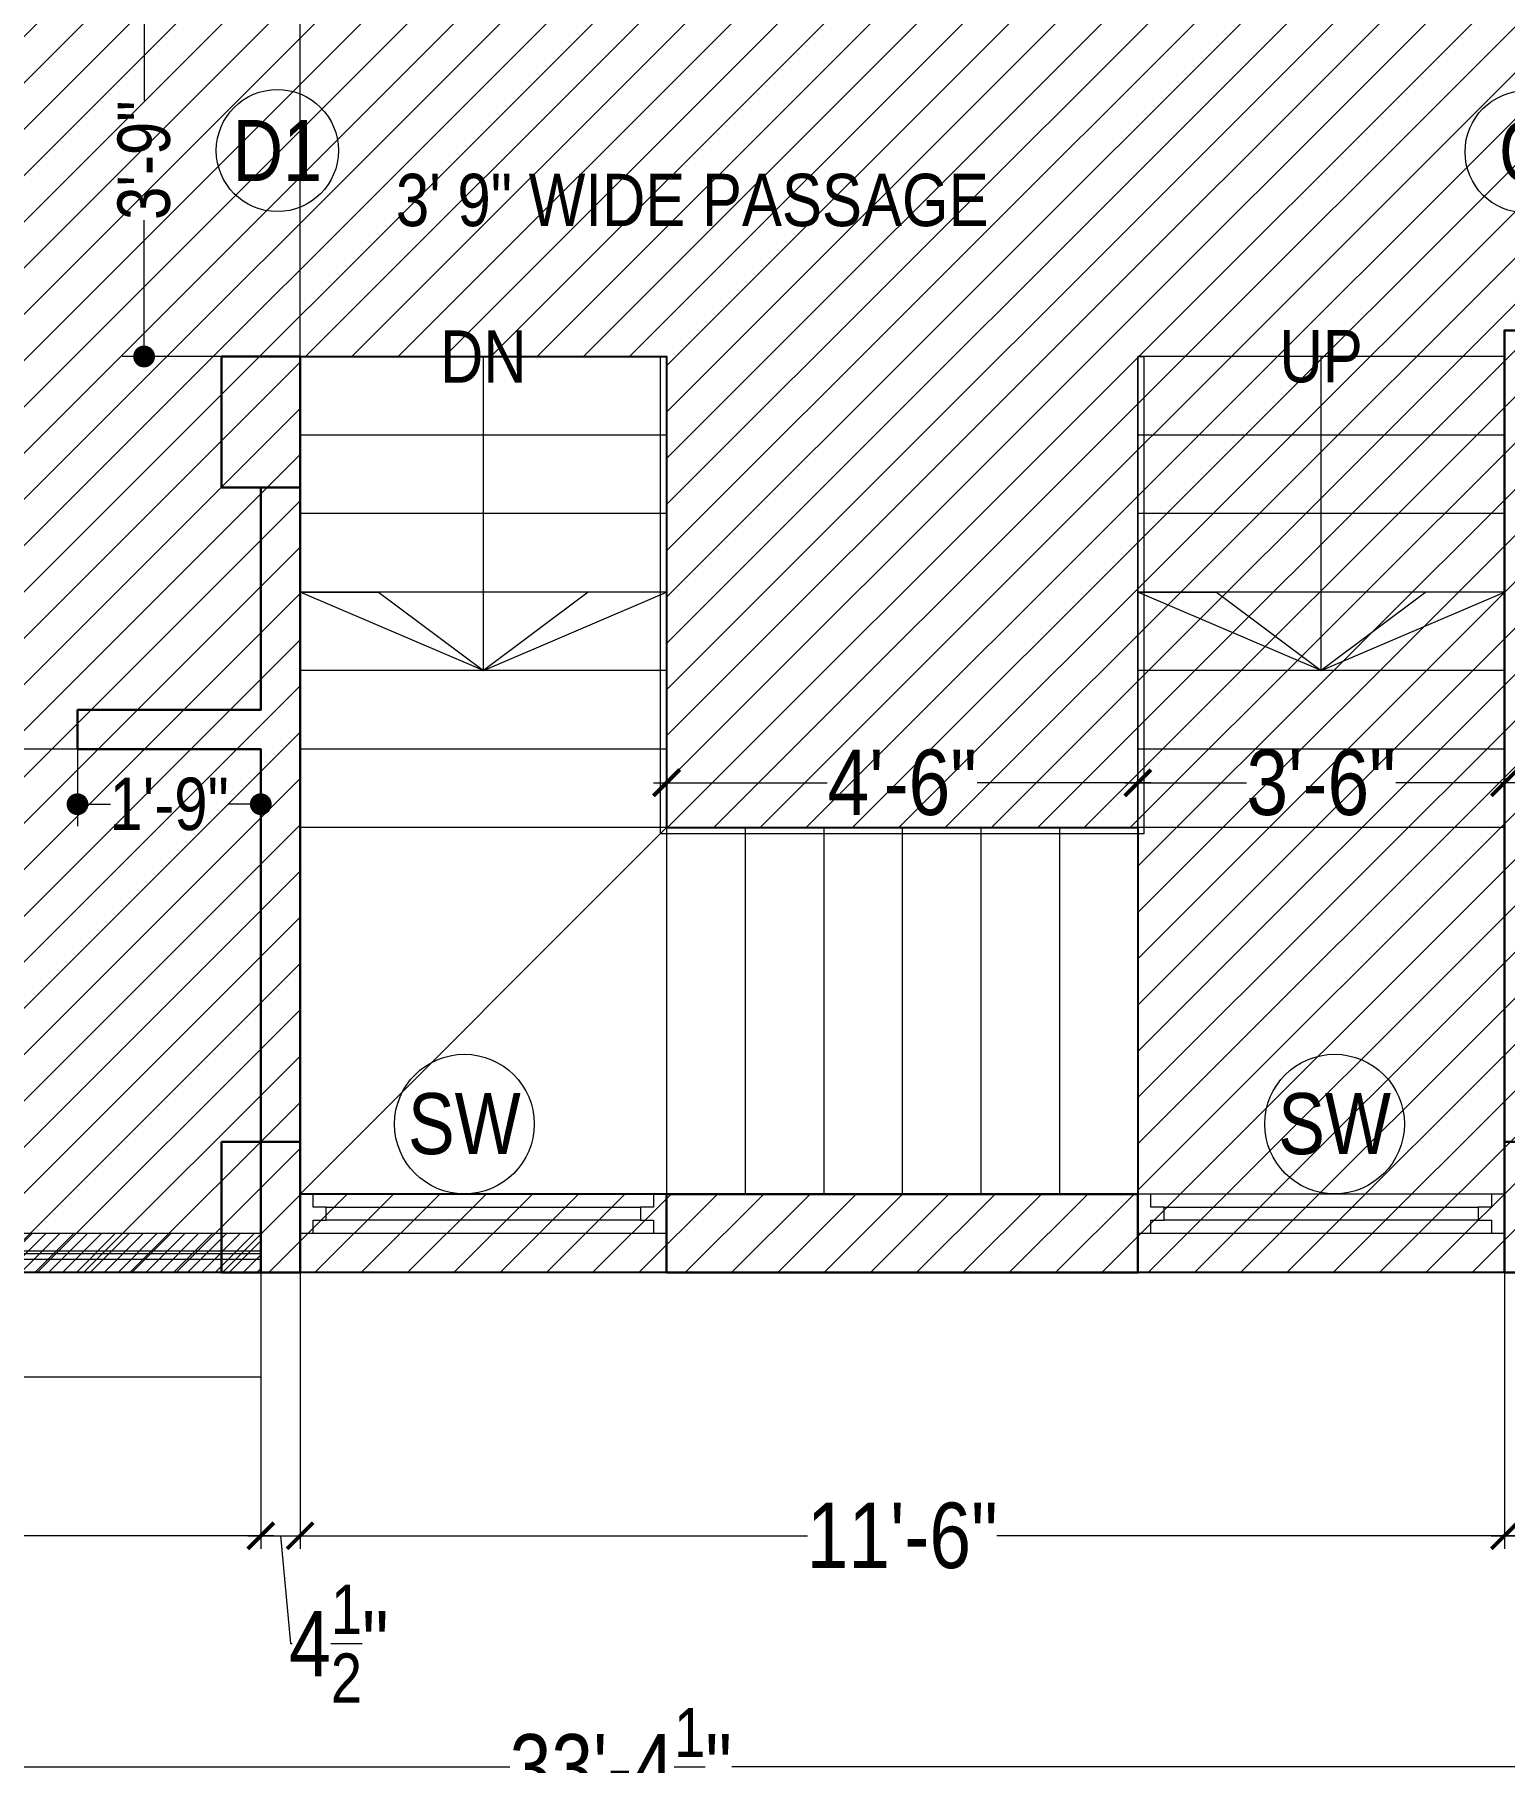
# Model space of a CAD drawing. Header units: millimetres. Extents: x 56222 to 154870, y -177588 to -121287.
# Drawn here: x 149201.2 to 149369.6, y -176088.1 to -175890 of the extents above; entities that cross this region are included whole.
import ezdxf

# ---------------------------------------------------------------- set-up
doc = ezdxf.new("R2010")
doc.units = ezdxf.units.MM
doc.header["$MEASUREMENT"] = 0
doc.header["$PDMODE"] = 35
doc.linetypes.add('ACAD_ISO02W100', pattern=[15, 12, -3])
doc.layers.get('Defpoints').update_dxf_attribs({"color": 220})
for name, color, linetype, lineweight in [('COLUMN', 1, 'Continuous', 30), ('ELEVATION', 250, 'Continuous', 9), ('FIRST FLOOR', 7, 'Continuous', 9), ('FIRST FLOOR ( DIM )', 250, 'Continuous', 9), ('FIRST FLOOR ( TEXT )', 7, 'Continuous', 9), ('FIRST FLOOR_( D - W & RAILING )', 251, 'Continuous', 9), ('FIRST FLOOR_( PLine )_', 251, 'Continuous', 30), ('FIRST FLOOR_( STAIR )', 251, 'Continuous', 9), ('GROUND FLOOR', 7, 'Continuous', 9), ('GROUND FLOOR  ( DIM )', 7, 'Continuous', 9), ('GROUND FLOOR ( DW_RAIL )', 7, 'Continuous', 9), ('SECTION', 7, 'Continuous', 9), ('X~SLAB ( HATCH )', 251, 'Continuous', 9)]:
    doc.layers.add(name, color=color, linetype=linetype, lineweight=lineweight)
doc.layers.add('XX~SLAB ( PLINE )', color=251, linetype='Continuous', plot=False)
doc.styles.add('Cn BT~6', font='swissc.ttf', dxfattribs={"height": 6})
doc.styles.add('Cn_BT_7', font='swissc.ttf', dxfattribs={"height": 7})
doc.styles.add('Cn_BT_7½', font='swissc.ttf', dxfattribs={"height": 7.5})
doc.styles.add('KATHA', font='swissc.ttf')
doc.dimstyles.new('Cn BT~6', dxfattribs={"dimtxt": 0.18, "dimasz": 2.5, "dimexe": 2.5, "dimexo": 0, "dimgap": 0.09, "dimtad": 0, "dimdec": 3, "dimzin": 3, "dimdsep": 46, "dimlunit": 4, "dimtxsty": 'Cn BT~6', "dimblk": 'DOT', "dimcen": 0.09, "dimdle": 2, "dimclrd": 250, "dimclre": 250, "dimclrt": 5, "dimadec": 0, "dimazin": 0, "dimtfac": 0.75, "dimtdec": 3, "dimtofl": 0, "dimtmove": 0, "dimatfit": 3, "dimfxl": 1, "dimtolj": 1, "dimtzin": 0, "dimlwd": 15, "dimlwe": 15, "dimarcsym": 0})
doc.dimstyles.new('Cn_BT_7½', dxfattribs={"dimtxt": 9, "dimasz": 3, "dimexe": 1.5, "dimexo": 0, "dimgap": 0.09, "dimtad": 0, "dimdec": 3, "dimzin": 3, "dimdsep": 46, "dimlunit": 4, "dimtxsty": 'Cn_BT_7½', "dimblk": 'ARCHTICK', "dimcen": 0.09, "dimdle": 1.5, "dimclrd": 251, "dimclre": 251, "dimclrt": 14, "dimadec": 0, "dimazin": 0, "dimtfac": 0.75, "dimtdec": 3, "dimtofl": 0, "dimtmove": 0, "dimatfit": 3, "dimfxl": 0, "dimtolj": 1, "dimtzin": 0, "dimlwd": 15, "dimlwe": 15, "dimarcsym": 0})

# ---------------------------------------------------------------- blocks, each defined once
blk = doc.blocks.new('_ArchTick')
at = {"color": 0, "linetype": 'ByBlock', "const_width": 0.15}
blk.add_lwpolyline([(-0.5, -0.5), (0.5, 0.5)], dxfattribs=at)
blk = doc.blocks.new('*D46')
at = {"layer": 'Defpoints', "color": 0, "transparency": 16777216}
for p in [(149369.64, -175975.8), (149327.64, -175980.15), (149369.64, -175980.15)]:
    blk.add_point(p, dxfattribs=at)
at = {"layer": 'FIRST FLOOR ( DIM )', "color": 251, "lineweight": 15, "transparency": 16777216}
for p, q in [((149326.14, -175975.8), (149340.09, -175975.8)), ((149327.64, -175980.15), (149327.64, -175974.3)), ((149371.14, -175975.8), (149357.2, -175975.8)), ((149369.64, -175980.15), (149369.64, -175974.3))]:
    blk.add_line(p, q, dxfattribs=at)
at = {"layer": 'FIRST FLOOR ( DIM )', "color": 251, "lineweight": 15, "transparency": 16777216, "xscale": 3, "yscale": 3, "zscale": 3, "rotation": 180}
blk.add_blockref('_ArchTick', (149327.64, -175975.8), dxfattribs=at)
at = {"layer": 'FIRST FLOOR ( DIM )', "color": 251, "lineweight": 15, "transparency": 16777216, "xscale": 3, "yscale": 3, "zscale": 3}
blk.add_blockref('_ArchTick', (149369.64, -175975.8), dxfattribs=at)
at = {"layer": 'FIRST FLOOR ( DIM )', "color": 14, "transparency": 16777216, "insert": (149348.64, -175975.8), "char_height": 7.5, "attachment_point": 5, "style": 'Cn_BT_7½'}
blk.add_mtext('\\A1;3\'-6"', dxfattribs=at)
blk = doc.blocks.new('*D45')
at = {"layer": 'Defpoints', "color": 0, "transparency": 16777216}
for p in [(149327.64, -175975.8), (149273.64, -175980.94), (149327.64, -175980.94)]:
    blk.add_point(p, dxfattribs=at)
at = {"layer": 'FIRST FLOOR ( DIM )', "color": 251, "lineweight": 15, "transparency": 16777216}
for p, q in [((149272.14, -175975.8), (149292.05, -175975.8)), ((149273.64, -175980.94), (149273.64, -175974.3)), ((149329.14, -175975.8), (149309.24, -175975.8)), ((149327.64, -175980.94), (149327.64, -175974.3))]:
    blk.add_line(p, q, dxfattribs=at)
at = {"layer": 'FIRST FLOOR ( DIM )', "color": 251, "lineweight": 15, "transparency": 16777216, "xscale": 3, "yscale": 3, "zscale": 3, "rotation": 180}
blk.add_blockref('_ArchTick', (149273.64, -175975.8), dxfattribs=at)
at = {"layer": 'FIRST FLOOR ( DIM )', "color": 251, "lineweight": 15, "transparency": 16777216, "xscale": 3, "yscale": 3, "zscale": 3}
blk.add_blockref('_ArchTick', (149327.64, -175975.8), dxfattribs=at)
at = {"layer": 'FIRST FLOOR ( DIM )', "color": 14, "transparency": 16777216, "insert": (149300.64, -175975.8), "char_height": 7.5, "attachment_point": 5, "style": 'Cn_BT_7½'}
blk.add_mtext('\\A1;4\'-6"', dxfattribs=at)
blk = doc.blocks.new('*D44')
at = {"layer": 'Defpoints', "color": 0, "transparency": 16777216}
for p in [(149068.14, -176031.94), (149227.14, -176031.94), (149227.14, -176062.12)]:
    blk.add_point(p, dxfattribs=at)
at = {"layer": 'FIRST FLOOR ( DIM )', "color": 251, "lineweight": 15, "transparency": 16777216}
for p, q in [((149068.14, -176031.94), (149068.14, -176063.62)), ((149227.14, -176031.94), (149227.14, -176063.62)), ((149066.64, -176062.12), (149136.78, -176062.12)), ((149228.64, -176062.12), (149158.5, -176062.12))]:
    blk.add_line(p, q, dxfattribs=at)
at = {"layer": 'FIRST FLOOR ( DIM )', "color": 251, "lineweight": 15, "transparency": 16777216, "xscale": 3, "yscale": 3, "zscale": 3, "rotation": 180}
blk.add_blockref('_ArchTick', (149068.14, -176062.12), dxfattribs=at)
at = {"layer": 'FIRST FLOOR ( DIM )', "color": 251, "lineweight": 15, "transparency": 16777216, "xscale": 3, "yscale": 3, "zscale": 3}
blk.add_blockref('_ArchTick', (149227.14, -176062.12), dxfattribs=at)
at = {"layer": 'FIRST FLOOR ( DIM )', "color": 14, "transparency": 16777216, "insert": (149147.64, -176062.12), "char_height": 7.5, "attachment_point": 5, "style": 'Cn_BT_7½'}
blk.add_mtext('\\A1;13\'-3"', dxfattribs=at)
blk = doc.blocks.new('*D43')
at = {"layer": 'Defpoints', "color": 0, "transparency": 16777216}
for p in [(149227.14, -176031.94), (149231.64, -176031.94), (149231.64, -176062.12)]:
    blk.add_point(p, dxfattribs=at)
at = {"layer": 'FIRST FLOOR ( DIM )', "color": 251, "lineweight": 15, "transparency": 16777216}
for p, q in [((149227.14, -176031.94), (149227.14, -176063.62)), ((149231.64, -176031.94), (149231.64, -176063.62)), ((149225.64, -176062.12), (149233.14, -176062.12)), ((149229.39, -176062.12), (149230.54, -176074.48)), ((149230.54, -176074.48), (149230.72, -176074.48))]:
    blk.add_line(p, q, dxfattribs=at)
at = {"layer": 'FIRST FLOOR ( DIM )', "color": 251, "lineweight": 15, "transparency": 16777216, "xscale": 3, "yscale": 3, "zscale": 3, "rotation": 180}
blk.add_blockref('_ArchTick', (149227.14, -176062.12), dxfattribs=at)
at = {"layer": 'FIRST FLOOR ( DIM )', "color": 251, "lineweight": 15, "transparency": 16777216, "xscale": 3, "yscale": 3, "zscale": 3}
blk.add_blockref('_ArchTick', (149231.64, -176062.12), dxfattribs=at)
at = {"layer": 'FIRST FLOOR ( DIM )', "color": 14, "transparency": 16777216, "insert": (149236.09, -176074.48), "char_height": 7.5, "attachment_point": 5, "style": 'Cn_BT_7½'}
blk.add_mtext('\\A1;4{\\H0.750000x;\\S1/2;}"', dxfattribs=at)
blk = doc.blocks.new('*D42')
at = {"layer": 'Defpoints', "color": 0, "transparency": 16777216}
for p in [(149369.64, -176031.94), (149374.14, -176031.94), (149374.14, -176062.12)]:
    blk.add_point(p, dxfattribs=at)
at = {"layer": 'FIRST FLOOR ( DIM )', "color": 251, "lineweight": 15, "transparency": 16777216}
for p, q in [((149369.64, -176031.94), (149369.64, -176063.62)), ((149374.14, -176031.94), (149374.14, -176063.62)), ((149368.14, -176062.12), (149375.64, -176062.12)), ((149371.89, -176062.12), (149371.86, -176074.38)), ((149371.86, -176074.38), (149372.04, -176074.38))]:
    blk.add_line(p, q, dxfattribs=at)
at = {"layer": 'FIRST FLOOR ( DIM )', "color": 251, "lineweight": 15, "transparency": 16777216, "xscale": 3, "yscale": 3, "zscale": 3, "rotation": 180}
blk.add_blockref('_ArchTick', (149369.64, -176062.12), dxfattribs=at)
at = {"layer": 'FIRST FLOOR ( DIM )', "color": 251, "lineweight": 15, "transparency": 16777216, "xscale": 3, "yscale": 3, "zscale": 3}
blk.add_blockref('_ArchTick', (149374.14, -176062.12), dxfattribs=at)
at = {"layer": 'FIRST FLOOR ( DIM )', "color": 14, "transparency": 16777216, "insert": (149377.41, -176074.38), "char_height": 7.5, "attachment_point": 5, "style": 'Cn_BT_7½'}
blk.add_mtext('\\A1;4{\\H0.750000x;\\S1/2;}"', dxfattribs=at)
blk = doc.blocks.new('*D34')
at = {"layer": 'Defpoints', "color": 0, "transparency": 16777216}
for p in [(149231.64, -176031.94), (149369.64, -176031.94), (149369.64, -176062.12)]:
    blk.add_point(p, dxfattribs=at)
at = {"layer": 'FIRST FLOOR ( DIM )', "color": 251, "lineweight": 15, "transparency": 16777216}
for p, q in [((149231.64, -176031.94), (149231.64, -176063.62)), ((149369.64, -176031.94), (149369.64, -176063.62)), ((149230.14, -176062.12), (149289.78, -176062.12)), ((149371.14, -176062.12), (149311.5, -176062.12))]:
    blk.add_line(p, q, dxfattribs=at)
at = {"layer": 'FIRST FLOOR ( DIM )', "color": 251, "lineweight": 15, "transparency": 16777216, "xscale": 3, "yscale": 3, "zscale": 3, "rotation": 180}
blk.add_blockref('_ArchTick', (149231.64, -176062.12), dxfattribs=at)
at = {"layer": 'FIRST FLOOR ( DIM )', "color": 251, "lineweight": 15, "transparency": 16777216, "xscale": 3, "yscale": 3, "zscale": 3}
blk.add_blockref('_ArchTick', (149369.64, -176062.12), dxfattribs=at)
at = {"layer": 'FIRST FLOOR ( DIM )', "color": 14, "transparency": 16777216, "insert": (149300.64, -176062.12), "char_height": 7.5, "attachment_point": 5, "style": 'Cn_BT_7½'}
blk.add_mtext('\\A1;11\'-6"', dxfattribs=at)
blk = doc.blocks.new('_Dot')
at = {"color": 0, "linetype": 'ByBlock', "lineweight": -2}
blk.add_line((-0.5, 0), (-1, 0), dxfattribs=at)
at = {"color": 0, "linetype": 'ByBlock', "const_width": 0.5}
blk.add_lwpolyline([(-0.25, 0, 1), (0.25, 0, 1)], format="xyb", close=True, dxfattribs=at)
blk = doc.blocks.new('*D33')
at = {"layer": 'Defpoints', "color": 0, "transparency": 16777216}
for p in [(149206.14, -175971.94), (149227.14, -175971.94), (149227.14, -175978.26)]:
    blk.add_point(p, dxfattribs=at)
at = {"layer": 'ELEVATION', "color": 250, "lineweight": 15, "transparency": 16777216}
for p, q in [((149206.14, -175971.94), (149206.14, -175980.76)), ((149227.14, -175971.94), (149227.14, -175980.76)), ((149208.64, -175978.26), (149209.92, -175978.26)), ((149224.64, -175978.26), (149223.36, -175978.26))]:
    blk.add_line(p, q, dxfattribs=at)
at = {"layer": 'ELEVATION', "color": 250, "lineweight": 15, "transparency": 16777216, "xscale": 2.5, "yscale": 2.5, "zscale": 2.5, "rotation": 180}
blk.add_blockref('_Dot', (149206.14, -175978.26), dxfattribs=at)
at = {"layer": 'ELEVATION', "color": 250, "lineweight": 15, "transparency": 16777216, "xscale": 2.5, "yscale": 2.5, "zscale": 2.5}
blk.add_blockref('_Dot', (149227.14, -175978.26), dxfattribs=at)
at = {"layer": 'ELEVATION', "color": 5, "transparency": 16777216, "insert": (149216.64, -175978.26), "char_height": 6, "attachment_point": 5, "style": 'Cn BT~6'}
blk.add_mtext('\\A1;1\'-9"', dxfattribs=at)
blk = doc.blocks.new('*D17')
at = {"layer": 'Defpoints', "color": 0, "transparency": 16777216}
for p in [(149068.14, -176043.94), (149468.64, -176043.94), (149468.64, -176088.6)]:
    blk.add_point(p, dxfattribs=at)
at = {"layer": 'FIRST FLOOR ( DIM )', "color": 251, "lineweight": 15, "transparency": 16777216}
for p, q in [((149068.14, -176043.94), (149068.14, -176090.1)), ((149468.64, -176043.94), (149468.64, -176090.1)), ((149066.64, -176088.6), (149255.69, -176088.6)), ((149470.14, -176088.6), (149281.1, -176088.6))]:
    blk.add_line(p, q, dxfattribs=at)
at = {"layer": 'FIRST FLOOR ( DIM )', "color": 251, "lineweight": 15, "transparency": 16777216, "xscale": 3, "yscale": 3, "zscale": 3, "rotation": 180}
blk.add_blockref('_ArchTick', (149068.14, -176088.6), dxfattribs=at)
at = {"layer": 'FIRST FLOOR ( DIM )', "color": 251, "lineweight": 15, "transparency": 16777216, "xscale": 3, "yscale": 3, "zscale": 3}
blk.add_blockref('_ArchTick', (149468.64, -176088.6), dxfattribs=at)
at = {"layer": 'FIRST FLOOR ( DIM )', "color": 14, "transparency": 16777216, "insert": (149268.39, -176088.6), "char_height": 7.5, "attachment_point": 5, "style": 'Cn_BT_7½'}
blk.add_mtext('\\A1;33\'-4{\\H0.750000x;\\S1/2;}"', dxfattribs=at)
blk = doc.blocks.new('*D12')
at = {"layer": 'Defpoints', "color": 0, "transparency": 16777216}
for p in [(149227.14, -175881.94), (149213.77, -175926.94), (149227.14, -175926.94)]:
    blk.add_point(p, dxfattribs=at)
at = {"layer": 'ELEVATION', "color": 250, "lineweight": 15, "transparency": 16777216}
for p, q in [((149227.14, -175881.94), (149211.27, -175881.94)), ((149213.77, -175884.44), (149213.77, -175897.58)), ((149213.77, -175924.44), (149213.77, -175911.3)), ((149227.14, -175926.94), (149211.27, -175926.94))]:
    blk.add_line(p, q, dxfattribs=at)
at = {"layer": 'ELEVATION', "color": 250, "lineweight": 15, "transparency": 16777216, "xscale": 2.5, "yscale": 2.5, "zscale": 2.5}
for p, rotation in [((149213.77, -175881.94), 90), ((149213.77, -175926.94), 270)]:
    blk.add_blockref('_Dot', p, dxfattribs=dict(at, rotation=rotation))
at = {"layer": 'ELEVATION', "color": 5, "transparency": 16777216, "insert": (149213.77, -175904.44), "char_height": 6, "attachment_point": 5, "rotation": 90, "style": 'Cn BT~6'}
blk.add_mtext('\\A1;3\'-9"', dxfattribs=at)

msp = doc.modelspace()

# ---------------------------------------------------------------- hatches: boundary and pattern name
at = {"layer": 'FIRST FLOOR'}
h = msp.add_hatch(dxfattribs=at)
h.set_pattern_fill('ANSI31', color=251, scale=9, style=0)
h.set_pattern_definition([(45, (149077.1435, -176031.9437), (-0.795495, 0.795495), [])])
h.paths.add_polyline_path([(149077.1435, -176027.4437), (149227.1435, -176027.4437), (149227.1435, -176031.9437), (149077.1435, -176031.9437)])
at = {"layer": 'X~SLAB ( HATCH )'}
h = msp.add_hatch(dxfattribs=at)
h.set_pattern_fill('ANSI31', color=256, scale=30, style=0)
h.set_pattern_definition([(45, (149063.6435, -176031.9437), (-2.65165, 2.65165), [])])
h.paths.add_polyline_path([(149063.6435, -175721.4437), (149468.6435, -175721.4437), (149468.6435, -176031.9437), (149459.6435, -176031.9437), (149459.6435, -176013.9437), (149378.6435, -176013.9437), (149378.6435, -176031.9437), (149063.6435, -176031.9437)])
h.paths.add_polyline_path([(149231.6435, -175926.9437), (149273.6435, -175926.9437), (149273.6435, -175980.9437), (149327.6435, -175980.9437), (149327.6435, -176022.9437), (149231.6435, -176022.9437)], flags=16)
h.paths.add_polyline_path([(149374.1435, -176009.4437), (149459.6435, -176009.4437), (149459.6435, -175881.9437), (149374.1435, -175881.9437)], flags=16)

# ---------------------------------------------------------------- linework, layer by layer
at = {"layer": 'COLUMN'}
for points in [[(149222.6435, -175926.9437), (149231.6435, -175926.9437), (149231.6435, -175941.9437), (149222.6435, -175941.9437)], [(149222.6435, -176016.9437), (149231.6435, -176016.9437), (149231.6435, -176031.9437), (149222.6435, -176031.9437)], [(149369.6435, -176016.9437), (149378.6435, -176016.9437), (149378.6435, -176031.9437), (149369.6435, -176031.9437)]]:
    msp.add_lwpolyline(points, close=True, dxfattribs=at)
at = {"layer": 'FIRST FLOOR'}
for p, q in [((149231.6435, -176031.9437), (149231.6435, -175881.9437)), ((149369.6435, -175923.9437), (149369.6435, -176031.9437)), ((149369.6435, -175923.9437), (149374.1435, -175923.9437)), ((149227.1435, -175967.4437), (149227.1435, -175941.9437)), ((149231.6435, -175941.9437), (149227.1435, -175941.9437)), ((149227.1435, -175967.4437), (149206.1435, -175967.4437)), ((149206.1435, -175967.4437), (149206.1435, -175971.9437)), ((149227.1435, -175971.9437), (149068.1435, -175971.9437)), ((149227.1435, -176031.9437), (149227.1435, -175971.9437)), ((149369.6435, -176022.9437), (149231.6435, -176022.9437)), ((149273.6435, -176022.9437), (149273.6435, -176031.9437)), ((149327.6435, -176022.9437), (149327.6435, -176031.9437)), ((149468.6435, -176031.9437), (149068.1435, -176031.9437))]:
    msp.add_line(p, q, dxfattribs=at)
at = {"layer": 'FIRST FLOOR', "ltscale": 0.7}
msp.add_lwpolyline([(149227.1435, -176031.9437), (149227.1435, -176043.9437), (149063.6435, -176043.9437), (149063.6435, -175721.4437), (149068.1435, -175721.4437)], dxfattribs=at)
at = {"layer": 'FIRST FLOOR', "color": 1, "linetype": 'ACAD_ISO02W100', "ltscale": 0.7}
msp.add_lwpolyline([(149227.1435, -176031.9437), (149068.1435, -176031.9437), (149068.1435, -175971.9437)], dxfattribs=at)
at = {"layer": 'FIRST FLOOR'}
msp.add_lwpolyline([(149077.1435, -176027.4437), (149227.1435, -176027.4437), (149227.1435, -176031.9437), (149077.1435, -176031.9437)], close=True, dxfattribs=at)
at = {"layer": 'FIRST FLOOR ( DIM )'}
msp.add_line((149273.6435, -175980.9437), (149231.6435, -176022.9437), dxfattribs=at)
at = {"layer": 'FIRST FLOOR ( DIM )', "color": 5}
for centre in [(149229.0407, -175903.3306), (149372.1291, -175903.4804)]:
    msp.add_circle(centre, 7, dxfattribs=at)
at = {"layer": 'FIRST FLOOR_( D - W & RAILING )', "color": 32}
msp.add_lwpolyline([(149077.1435, -176030.4437), (149077.1435, -176029.4437), (149227.1435, -176029.4437), (149227.1435, -176030.4437), (149077.1435, -176030.4437), (149077.1435, -176029.7437), (149227.1435, -176029.7437), (149227.1435, -176030.4437)], close=True, dxfattribs=at)
at = {"layer": 'FIRST FLOOR_( PLine )_'}
for points in [[(149374.1435, -175923.9437), (149369.6435, -175923.9437), (149369.6435, -176031.9437), (149374.1435, -176031.9437), (149378.6435, -176031.9437), (149378.6435, -176013.9437), (149378.6435, -176009.4437), (149374.1435, -176009.4437)], [(149231.6435, -175941.9437), (149227.1435, -175941.9437), (149227.1435, -175967.4437), (149206.1435, -175967.4437), (149206.1435, -175971.9437), (149227.1435, -175971.9437), (149227.1435, -176031.9437), (149231.6435, -176031.9437)], [(149327.6435, -176022.9437), (149273.6435, -176022.9437), (149273.6435, -176027.4437), (149273.6435, -176031.9437), (149327.6435, -176031.9437)]]:
    msp.add_lwpolyline(points, close=True, dxfattribs=at)
at = {"layer": 'FIRST FLOOR_( STAIR )'}
for p, q in [((149273.6435, -175926.9437), (149231.6435, -175926.9437)), ((149273.6435, -175926.9437), (149273.6435, -176022.9437)), ((149327.6435, -175926.9437), (149327.6435, -176022.9437)), ((149369.6435, -175926.9437), (149327.6435, -175926.9437)), ((149273.6435, -175935.9437), (149231.6435, -175935.9437)), ((149369.6435, -175935.9437), (149327.6435, -175935.9437)), ((149273.6435, -175944.9437), (149231.6435, -175944.9437)), ((149369.6435, -175944.9437), (149327.6435, -175944.9437)), ((149273.6435, -175953.9437), (149231.6435, -175953.9437)), ((149369.6435, -175953.9437), (149327.6435, -175953.9437)), ((149273.6435, -175962.9437), (149231.6435, -175962.9437)), ((149369.6435, -175962.9437), (149327.6435, -175962.9437)), ((149273.6435, -175971.9437), (149231.6435, -175971.9437)), ((149369.6435, -175971.9437), (149327.6435, -175971.9437)), ((149369.6435, -175980.9437), (149231.6435, -175980.9437)), ((149282.6435, -175980.9437), (149282.6435, -176022.9437)), ((149291.6435, -175980.9437), (149291.6435, -176022.9437)), ((149300.6435, -175980.9437), (149300.6435, -176022.9437)), ((149309.6435, -175980.9437), (149309.6435, -176022.9437)), ((149318.6435, -175980.9437), (149318.6435, -176022.9437))]:
    msp.add_line(p, q, dxfattribs=at)
for points in [[(149252.6435, -175962.9437), (149273.6435, -175953.9437), (149264.6435, -175953.9437), (149252.6435, -175962.9437), (149231.6435, -175953.9437), (149240.6435, -175953.9437), (149252.6435, -175962.9437), (149252.6435, -175926.9437)], [(149348.6435, -175962.9437), (149369.6435, -175953.9437), (149360.6435, -175953.9437), (149348.6435, -175962.9437), (149327.6435, -175953.9437), (149336.6435, -175953.9437), (149348.6435, -175962.9437), (149348.6435, -175926.9437)]]:
    msp.add_lwpolyline(points, dxfattribs=at)
msp.add_lwpolyline([(149272.9435, -175926.9437), (149273.6435, -175926.9437), (149273.6435, -175980.9437), (149327.6435, -175980.9437), (149327.6435, -175926.9437), (149328.3435, -175926.9437), (149328.3435, -175981.6437), (149272.9435, -175981.6437), (149272.9435, -175926.9437)], close=True, dxfattribs=at)
at = {"layer": 'GROUND FLOOR'}
msp.add_lwpolyline([(149273.6435, -175926.9437), (149273.6435, -175980.9437), (149327.6435, -175980.9437), (149327.6435, -175926.9437)], dxfattribs=at)
at = {"layer": 'GROUND FLOOR  ( DIM )', "color": 5}
for centre in [(149250.4695, -176014.922), (149350.1818, -176014.922)]:
    msp.add_circle(centre, 8, dxfattribs=at)
at = {"layer": 'GROUND FLOOR ( DW_RAIL )'}
for points in [[(149273.6435, -176022.9437), (149272.1435, -176022.9437), (149272.1435, -176024.4437), (149270.6435, -176024.4437), (149270.6435, -176025.9437), (149234.6435, -176025.9437), (149234.6435, -176024.4437), (149233.1435, -176024.4437), (149233.1435, -176022.9437), (149231.6435, -176022.9437), (149231.6435, -176027.4437), (149233.1435, -176027.4437), (149233.1435, -176025.9437), (149234.6435, -176025.9437), (149234.6435, -176024.4437), (149270.6435, -176024.4437), (149270.6435, -176025.9437), (149272.1435, -176025.9437), (149272.1435, -176027.4437), (149273.6435, -176027.4437), (149273.6435, -176022.9437), (149231.6435, -176022.9437), (149231.6435, -176027.4437), (149273.6435, -176027.4437)], [(149369.6435, -176022.9437), (149368.1435, -176022.9437), (149368.1435, -176024.4437), (149366.6435, -176024.4437), (149366.6435, -176025.9437), (149330.6435, -176025.9437), (149330.6435, -176024.4437), (149329.1435, -176024.4437), (149329.1435, -176022.9437), (149327.6435, -176022.9437), (149327.6435, -176027.4437), (149329.1435, -176027.4437), (149329.1435, -176025.9437), (149330.6435, -176025.9437), (149330.6435, -176024.4437), (149366.6435, -176024.4437), (149366.6435, -176025.9437), (149368.1435, -176025.9437), (149368.1435, -176027.4437), (149369.6435, -176027.4437), (149369.6435, -176022.9437), (149327.6435, -176022.9437), (149327.6435, -176027.4437), (149369.6435, -176027.4437)]]:
    msp.add_lwpolyline(points, close=True, dxfattribs=at)
at = {"layer": 'SECTION', "color": 5}
for points in [[(149261.3065, -176109.8037, 12, 12, 0), (149258.3065, -176109.8037, 0, 0, 0), (149258.3065, -175669.5363, 12, 12, 0), (149261.3065, -175669.5363, 12, 12, 0)], [(149340.6805, -176109.8037, 12, 12, 0), (149343.6805, -176109.8037, 0, 0, 0), (149343.6805, -175669.5363, 12, 12, 0), (149340.6805, -175669.5363, 12, 12, 0)], [(148949.8161, -176001.9437, 12, 12, 0), (148949.8161, -176004.9437, 0, 0, 0), (149531.6782, -176004.9437, 12, 12, 0), (149531.6782, -176001.9437, 12, 12, 0)]]:
    msp.add_lwpolyline(points, format="xyseb", dxfattribs=at)
at = {"layer": 'XX~SLAB ( PLINE )'}
msp.add_lwpolyline([(149063.6435, -175721.4437), (149468.6435, -175721.4437), (149468.6435, -176031.9437), (149459.6435, -176031.9437), (149459.6435, -176013.9437), (149378.6435, -176013.9437), (149378.6435, -176031.9437), (149063.6435, -176031.9437)], close=True, dxfattribs=at)
at = {"layer": 'XX~SLAB ( PLINE )', "color": 5}
msp.add_lwpolyline([(149231.6435, -175926.9437), (149273.6435, -175926.9437), (149273.6435, -175980.9437), (149327.6435, -175980.9437), (149327.6435, -176022.9437), (149231.6435, -176022.9437)], close=True, dxfattribs=at)

# ---------------------------------------------------------------- texts
at = {"layer": 'FIRST FLOOR ( DIM )', "color": 5, "char_height": 7, "attachment_point": 5, "style": 'Cn_BT_7'}
for s, insert in [('D1', (149229.0407, -175903.3306)), ('G', (149372.1291, -175903.4804))]:
    msp.add_mtext(s, dxfattribs=dict(at, insert=insert))
at = {"layer": 'FIRST FLOOR ( TEXT )', "char_height": 6, "attachment_point": 5, "style": 'KATHA'}
for s, insert in [('3\' 9" WIDE PASSAGE', (149276.5796, -175909.0426)), ('DN', (149252.6435, -175926.9437)), ('UP', (149348.6435, -175926.9437))]:
    msp.add_mtext(s, dxfattribs=dict(at, insert=insert))
at = {"layer": 'GROUND FLOOR  ( DIM )', "color": 5, "char_height": 7, "attachment_point": 5, "style": 'Cn_BT_7'}
for insert in [(149250.4695, -176014.922), (149350.1818, -176014.922)]:
    msp.add_mtext('SW', dxfattribs=dict(at, insert=insert))

# ---------------------------------------------------------------- dimensions: what is measured, and where the dimension line sits
at = {"layer": 'ELEVATION'}
dim = msp.add_linear_dim(base=(149213.7692, -175926.9437), p1=(149227.1435, -175881.9437), p2=(149227.1435, -175926.9437), angle=90, dimstyle='Cn BT~6', dxfattribs=at)
dim.commit()
dim.dimension.update_dxf_attribs({"geometry": '*D12', "text_midpoint": (149213.7692, -175904.4437)})
dim = msp.add_linear_dim(base=(149227.1435, -175978.256), p1=(149206.1435, -175971.9437), p2=(149227.1435, -175971.9437), dimstyle='Cn BT~6', dxfattribs=at)
dim.commit()
dim.dimension.update_dxf_attribs({"geometry": '*D33', "text_midpoint": (149216.6435, -175978.256)})
at = {"layer": 'FIRST FLOOR ( DIM )'}
for base, p1, p2, picture, middle in [((149327.6435, -175975.7981), (149273.6435, -175980.9437), (149327.6435, -175980.9437), '*D45', (149300.6435, -175975.7981)), ((149369.6435, -175975.7981), (149327.6435, -175980.1542), (149369.6435, -175980.1542), '*D46', (149348.6435, -175975.7981)), ((149227.1435, -176062.1161), (149068.1435, -176031.9437), (149227.1435, -176031.9437), '*D44', (149147.6435, -176062.1161)), ((149468.6435, -176088.6002), (149068.1435, -176043.9437), (149468.6435, -176043.9437), '*D17', (149268.3935, -176088.6002))]:
    dim = msp.add_linear_dim(base=base, p1=p1, p2=p2, dimstyle='Cn_BT_7½', dxfattribs=at)
    dim.commit()
    dim.dimension.update_dxf_attribs({"geometry": picture, "text_midpoint": middle})
for base, p1, p2, picture, middle in [((149231.6435, -176062.1161), (149227.1435, -176031.9437), (149231.6435, -176031.9437), '*D43', (149230.8095, -176074.4832)), ((149374.1435, -176062.1161), (149369.6435, -176031.9437), (149374.1435, -176031.9437), '*D42', (149372.1336, -176074.3759))]:
    dim = msp.add_linear_dim(base=base, p1=p1, p2=p2, dimstyle='Cn_BT_7½', override={"dimtmove": 1}, dxfattribs=at)
    dim.commit()
    dim.dimension.update_dxf_attribs({"geometry": picture, "text_midpoint": middle, "dimtype": 160})
dim = msp.add_linear_dim(base=(149369.6435, -176062.1161), p1=(149231.6435, -176031.9437), p2=(149369.6435, -176031.9437), dimstyle='Cn_BT_7½', override={"dimtmove": 1}, dxfattribs=at)
dim.commit()
dim.dimension.update_dxf_attribs({"geometry": '*D34', "text_midpoint": (149300.6435, -176062.1161)})

doc.saveas('drawing.dxf')
